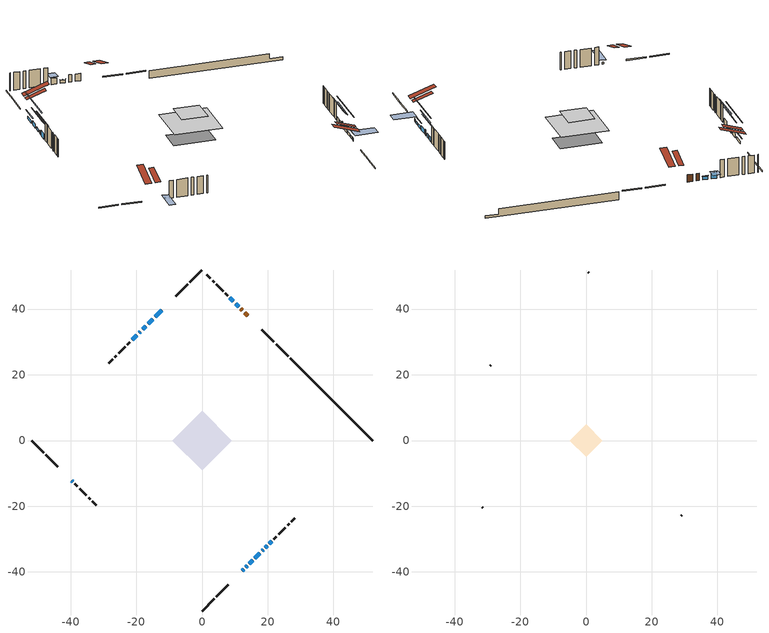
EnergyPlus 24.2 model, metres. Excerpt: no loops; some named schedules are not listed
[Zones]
conditioned space
 floor adiabatic (AdiabaticFloorConstruction): -8.99,0 0,8.99 8.99,0 0,-8.99 z3.02
 floor foundation (Slab1 construction): -6.25,1.62 -1.62,6.25 6.25,-1.62 1.62,-6.25 z-1.55
 wall outside (RimJoist1 construction): 0,-51.87 3.69,-48.19 / -51.87,0 -48.19,-3.69 / 0,51.87 -3.69,48.19 / 26.22,25.66 22.53,29.35 z0.58:0.88
 wall outside (RimJoist2 construction): 4.35,-47.53 8.03,-43.84 / -47.53,-4.35 -43.84,-8.03 / -4.35,47.53 -8.03,43.84 / 21.87,30 18.18,33.69 z0.58:0.88
 wall outside (AdiabaticWallConstruction 1): 13.98,37.9 12.97,38.91 / 12.31,39.56 11.8,40.07 z0.58:2.61
 wall outside (AdiabaticWallConstruction): 11.14,40.73 10.21,41.67 z0.58:1.47; -39.64,-12.24 -39.31,-12.57 z0.58:1.04; 12.24,-39.63 12.66,-39.22 / -18.74,33.13 -19.16,32.72 z0.58:1.5; 13.31,-38.56 13.78,-38.09 / 14.43,-37.44 15.44,-36.43 / -12.24,39.63 -14.25,37.62 / -17.08,34.8 -18.09,33.79 z0.58:1.34; 16.1,-35.78 17.61,-34.26 / -14.91,36.96 -16.42,35.45 / 19.26,-32.61 19.8,-32.07 / 20.46,-31.42 21.21,-30.66 z0.58:1.75; 18.26,-33.61 18.61,-33.27 z0.58:2.18; 9.55,42.32 8.51,43.37 z0.58:2.31; -19.81,32.06 -21.25,30.62 z0.58:2.1
 wall outside (Wall1 construction): 21.87,-30 22.63,-29.24 / -38.65,-13.22 -37.89,-13.99 / -21.91,29.97 -22.67,29.2 / 7.85,44.02 7.09,44.79 z0.58:5.46
 wall outside (Wall2 construction): 23.29,-28.58 25.36,-26.51 / -37.23,-14.64 -35.16,-16.71 / -23.33,28.55 -25.4,26.48 / 6.43,45.44 4.36,47.51 z0.58:5.46
 wall outside (Wall3 construction): 26.02,-25.86 26.48,-25.39 / -34.5,-17.37 -34.04,-17.84 / -26.06,25.82 -26.52,25.35 / 3.7,48.17 3.24,48.64 z0.58:5.46
 wall outside (Wall4 construction): 27.14,-24.73 28.28,-23.59 / -33.38,-18.49 -32.24,-19.63 / -27.18,24.7 -28.32,23.55 / 2.58,49.29 1.44,50.43 z0.58:5.46
 wall foundation (FoundationWall1 construction): 26.87,25,-1.55 26.87,25,0.58 49.37,2.5,0.58 49.37,2.5,-0.83 51.87,0,-0.83 51.87,0,-1.55
 window (WindowConstruction): 11.14,40.73 10.21,41.67 z0.58:1.47
 window (WindowConstruction 12): -39.63,-12.24 -39.31,-12.56 z0.58:1.04
 window (WindowConstruction 7): 12.24,-39.63 12.65,-39.22 z0.58:1.49
 window (WindowConstruction 8): 13.31,-38.56 13.78,-38.1 z0.58:1.34
 window (WindowConstruction 9): 14.44,-37.44 15.44,-36.43 z0.58:1.34
 window (WindowConstruction 10): -12.24,39.63 -14.25,37.62 z0.58:1.34
 window (WindowConstruction 13): 16.1,-35.77 17.61,-34.27 z0.58:1.75
 window (WindowConstruction 14): -14.91,36.96 -16.42,35.45 z0.58:1.75
 window (WindowConstruction 11): 18.27,-33.61 18.61,-33.27 z0.58:2.18
 window (WindowConstruction 1): 9.55,42.32 8.51,43.36 z0.58:2.31
 window (WindowConstruction 2): 19.26,-32.61 19.8,-32.07 z0.58:1.75
 window (WindowConstruction 3): 20.46,-31.42 21.21,-30.66 z0.58:1.75
 window (WindowConstruction 4): -17.08,34.8 -18.08,33.79 z0.58:1.34
 window (WindowConstruction 5): -18.74,33.13 -19.15,32.72 z0.58:1.49
 window (WindowConstruction 6): -19.81,32.06 -21.25,30.62 z0.58:2.1
 door (Door): 13.98,37.9 12.97,38.91 z0.58:2.61
 door (Door 1): 12.31,39.56 11.8,40.07 z0.58:2.61
 ceiling adiabatic (AdiabaticFloorConstruction): 0,-8.99 8.99,0 0,8.99 -8.99,0 z3.02
 roof outside (Roof2 construction): 11.58,-40.29,5.46 7.9,-36.61,7.19 6.93,-37.58,7.19 10.61,-41.26,5.46; -40.29,-11.58,5.46 -36.61,-7.9,7.19 -37.58,-6.93,7.19 -41.26,-10.61,5.46; -11.58,40.29,5.46 -7.9,36.61,7.19 -6.93,37.58,7.19 -10.61,41.26,5.46; 14.63,37.24,5.46 10.95,33.56,7.19 11.92,32.59,7.19 15.6,36.27,5.46
attic - vented
 floor to conditioned space (Floor1 construction Reversed): -4.93,0 0,4.93 4.93,0 0,-4.93 z5.46
 wall outside (Wall5 construction): 28.94,-22.93 29.06,-22.81 / -31.58,-20.29 -31.46,-20.42 / -28.98,22.9 -29.1,22.77 / 0.78,51.09 0.66,51.22 z0.58:5.46
 roof outside (Roof1 construction): 9.96,-41.92,5.46 5.15,-37.12,7.72 3.89,-38.38,7.72 8.69,-43.18,5.46; -41.92,-9.96,5.46 -37.12,-5.15,7.72 -38.38,-3.89,7.72 -43.18,-8.69,5.46; -9.96,41.92,5.46 -5.15,37.12,7.72 -3.89,38.38,7.72 -8.69,43.18,5.46; 16.26,35.61,5.46 11.46,30.81,7.72 12.72,29.55,7.72 17.53,34.35,5.46
shading: 10.1,41.77 11.25,40.63 11.35,40.73 10.21,41.88 z1.62; -38.88,-12.99 -40.06,-11.81 -44.38,-16.12 -43.19,-17.31 z1.65; 13.52,-38.36 11.38,-40.5 15.69,-44.81 17.83,-42.67 z2.71; 14.64,-37.23 12.45,-39.42 12.55,-39.53 14.75,-37.34 z2.56; 16.3,-35.57 13.57,-38.3 13.68,-38.41 16.41,-35.68 z2.56; -15.12,36.76 -11.38,40.5 -11.48,40.6 -15.22,36.86 z2.56; 21.49,-30.38 12.22,-39.66 12.32,-39.76 21.6,-30.49 z7.24; -20.3,31.57 -11.03,40.84 -11.14,40.95 -20.41,31.68 z7.24; 21.19,-30.68 15.68,-36.2 15.78,-36.3 21.3,-30.79 z5.84; 8.3,43.58 9.76,42.11 11.49,43.84 10.02,45.3 z2.61; 22.39,-29.48 16.67,-35.2 16.78,-35.31 22.5,-29.59 z5.41; 23.8,-28.07 17.87,-34 17.98,-34.11 23.91,-28.18 z5.41; -20.67,31.2 -14.49,37.39 -14.59,37.49 -20.78,31.31 z5; -21.74,30.13 -16.15,35.72 -16.26,35.83 -21.85,30.24 z5.16; -23.84,28.04 -17.22,34.65 -17.33,34.76 -23.94,28.14 z5.76
[Building]
Building 1: Terrain=Suburbs
[Site:Location]
Bathurst AP_NB: Latitude {deg}=47.63; Longitude {deg}=-65.74; Time Zone {hr}=-4; Elevation {m}=59; Keep Site Location Information=Yes
[Site:GroundTemperature:Shallow]
0.0375368, -2.14911, -2.32423, -1.28655, 2.87914, 7.02543, 10.62, 12.8971, 13.0906, 11.2385, 7.7356, 3.71651
[Site:WaterMainsTemperature]
Calculation Method=Schedule; Temperature Schedule=mains temperature schedule
[Material] Roughness=Rough; Thermal Absorptance=0.9
Name | Thickness {m} | Conductivity {W/m-K} | Density {kg/m3} | Specific Heat {J/kg-K} | Solar Absorptance | Visible Absorptance
asphalt or fiberglass shingles | 0.00635 | 0.162714 | 1121.4 | 1465.45 | 0.4 | 0.4
ceiling loosefill ins | 0.0846667 | 0.0480833 | 16.02 | 1046.75 | 0.7 | 0.7
ceiling stud and cavity | 0.1397 | 0.0932282 | 65.682 | 1177.47 | 0.7 | 0.7
concrete 4.0 in. | 0.1016 | 1.803125 | 2242.8 | 837.4 | 0.7 | 0.7
concrete 8.0 in. | 0.2032 | 1.803125 | 2242.8 | 837.4 | 0.7 | 0.7
door material | 0.04445 | 0.053851 | 512.64 | 1214.23 | 0.7 | 0.7
door material 1 | 0.04445 | 0.188738 | 512.64 | 1214.23 | 0.7 | 0.7
exterior vertical ins | 0.0022444 | 0.029427 | 32.04 | 1214.23 | 0.7 | 0.7
floor covering | 0.0127 | 0.0433444 | 54.468 | 1339.84 | 0.6 | 0.6
floor rigid ins; wall rigid ins 1 | 0.512978 | 0.029427 | 32.04 | 1214.23 | 0.7 | 0.7
floor stud and cavity | 0.1397 | 1.75129 | 37.0049 | 1207.88 | 0.7 | 0.7
furniture material conditioned space 1 | 0.1524 | 0.115458 | 640.8 | 1214.23 | 0.6 | 0.6
gypsum board | 0.0127 | 0.160291 | 801 | 837.4 | 0.6 | 0.6
osb sheathing 0.5 in. | 0.0127 | 0.115458 | 512.64 | 1214.23 | 0.7 | 0.7
osb sheathing 0.75 in. | 0.01905 | 0.115458 | 512.64 | 1214.23 | 0.7 | 0.7
osb sheathing 2.0 in. | 0.0508 | 0.115458 | 512.64 | 1214.23 | 0.7 | 0.7
rim joist rigid ins; roof rigid ins; wall rigid ins | 0.051816 | 0.029427 | 32.04 | 1214.23 | 0.7 | 0.7
rim joist stud and cavity | 0.0508 | 0.0472502 | 125.044 | 1163.47 | 0.6 | 0.6
rim joist stud and cavity 1 | 0.0508 | 0.0292424 | 125.044 | 1163.47 | 0.6 | 0.6
roof stud and cavity | 0.2032 | 0.178698 | 78.34581 | 1123.46 | 0.7 | 0.7
wall stud and cavity | 0.1397 | 0.157419 | 139.0536 | 1170.24 | 0.7 | 0.7
wall stud and cavity 1 | 0.1397 | 0.135854 | 139.0536 | 1170.24 | 0.7 | 0.7
wall stud and cavity 2 | 0.1397 | 0.139191 | 139.0536 | 1170.24 | 0.7 | 0.7
wall stud and cavity 3 | 0.1397 | 0.163924 | 139.0536 | 1170.24 | 0.7 | 0.7
wall stud and cavity 4 | 0.0889 | 6.1454 | 50.32683 | 1063.81 | 0.6 | 0.6
wall stud and cavity 5 | 0.0889 | 0.380278 | 52.3479 | 1209.89 | 0.7 | 0.7
wall stud and cavity 6 | 0.0889 | 0.391764 | 83.0341 | 1211.67 | 0.7 | 0.7
wood siding | 0.0254 | 0.102417 | 544.68 | 1172.36 | 0.4 | 0.4
wood siding 1 | 0.00254 | 0.102417 | 544.68 | 1172.36 | 0.4 | 0.4
wood siding 2; wood siding 3; wood siding 4 | 0.0254 | 0.102417 | 544.68 | 1172.36 | 0.7 | 0.7
[WindowMaterial:SimpleGlazingSystem]
Name | U-Factor {W/m2-K} | Solar Heat Gain Coefficient
WindowMaterial | 2.50513 | 0.44
WindowMaterial 1 | 2.89748 | 0.69
WindowMaterial 2 | 2.39157 | 0.49
WindowMaterial 3 | 2.32741 | 0.51
WindowMaterial 4 | 2.99401 | 0.54
WindowMaterial 5 | 4.64631 | 0.52
WindowMaterial 6 | 2.248488 | 0.54
WindowMaterial 7 | 3.05363 | 0.45
WindowMaterial 8 | 2.986628 | 0.61
WindowMaterial 9 | 4.88251 | 0.59
[Construction]
AdiabaticFloorConstruction: floor stud and cavity, floor rigid ins, osb sheathing 0.75 in., floor covering
AdiabaticWallConstruction: wood siding 3, wall rigid ins 1, wall stud and cavity 5, gypsum board
AdiabaticWallConstruction 1: wood siding 4, wall rigid ins 1, wall stud and cavity 5, gypsum board
Door: door material
Door 1: door material 1
Floor1 construction Reversed: gypsum board, ceiling stud and cavity, ceiling loosefill ins
FoundationWall1 construction: concrete 8.0 in.
furniture construction conditioned space 1: furniture material conditioned space 1
PartitionWallConstruction: gypsum board, wall stud and cavity 6, gypsum board
RimJoist1 construction: wood siding 2, rim joist rigid ins, osb sheathing 2.0 in., rim joist stud and cavity
RimJoist2 construction: wood siding 2, osb sheathing 2.0 in., rim joist stud and cavity 1
Roof1 construction: asphalt or fiberglass shingles
Roof2 construction: asphalt or fiberglass shingles, roof rigid ins, osb sheathing 0.75 in., roof stud and cavity, gypsum board
Slab1 construction: concrete 4.0 in.
Wall1 construction: wood siding, wall rigid ins, osb sheathing 0.5 in., wall stud and cavity, gypsum board
Wall2 construction: wood siding, wall rigid ins, osb sheathing 0.5 in., wall stud and cavity 1, gypsum board
Wall3 construction: wood siding, wall rigid ins, osb sheathing 0.5 in., wall stud and cavity 2, gypsum board
Wall4 construction: wood siding, wall rigid ins, osb sheathing 0.5 in., wall stud and cavity 3, gypsum board
Wall5 construction: wood siding 1, wall stud and cavity 4
WindowConstruction: WindowMaterial
WindowConstruction 1: WindowMaterial 1
WindowConstruction 10; WindowConstruction 4; WindowConstruction 9: WindowMaterial 4
WindowConstruction 11: WindowMaterial 8
WindowConstruction 12: WindowMaterial 9
WindowConstruction 13; WindowConstruction 14; WindowConstruction 3: WindowMaterial 3
WindowConstruction 2: WindowMaterial 2
WindowConstruction 5; WindowConstruction 7: WindowMaterial 5
WindowConstruction 6: WindowMaterial 6
WindowConstruction 8: WindowMaterial 7
[Zone] Multiplier=1; Part of Total Floor Area=Yes
Name | Volume {m3}
attic - vented | 17.8568
conditioned space | 500
[Space]
Name | Zone | Volume {m3}
attic - vented 1 | attic - vented | 17.8568
conditioned space 1 | conditioned space | 500
[ZoneInfiltration:EffectiveLeakageArea]
infil attic - vented 1: Zone or Space=attic - vented 1; Schedule=Always On Discrete; Effective Air Leakage Area {cm2}=1944; Stack Coefficient=0.000496515; Wind Coefficient=1.50552e-05
[ZoneMixing]
whole house fan mix: Zone or Space=attic - vented; Schedule=Always On Continuous; Design Flow Rate Calculation Method=Flow/Zone; Design Flow Rate {m3/s}=0; Source Zone or Space=conditioned space
[SurfaceProperty:ExposedFoundationPerimeter]
Slab1: Exposed Perimeter Calculation Method=TotalExposedPerimeter; Total Exposed Perimeter {m}=35.357
[InternalMass] Zone or ZoneList=conditioned space; Space or SpaceList=conditioned space 1
Name | Construction | Surface Area {m2}
furniture mass conditioned space 1 | furniture construction conditioned space 1 | 93.88
partition wall mass | PartitionWallConstruction | 234.7
[Lights]
interior lighting: Zone or ZoneList or Space or SpaceList=conditioned space 1; Schedule=interior lighting schedule; Design Level Calculation Method=LightingLevel; Lighting Level {W}=343.2; Return Air Fraction=0; Fraction Radiant=0.6; Fraction Visible=0.2; Fraction Replaceable=1
[People]
occupants: Zone or ZoneList or Space or SpaceList=conditioned space 1; Number of People Schedule=occupants schedule; Number of People Calculation Method=People; Number of People=3; Fraction Radiant=0.314171; Sensible Heat Fraction=0.56303; Activity Level Schedule=occupants activity schedule; Carbon Dioxide Generation Rate {m3/s-W}=0; Enable ASHRAE 55 Comfort Warnings=No; Mean Radiant Temperature Calculation Type=EnclosureAveraged
[ElectricEquipment] Zone or ZoneList or Space or SpaceList=conditioned space 1; Design Level Calculation Method=EquipmentLevel
Name | Schedule | Design Level {W} | Fraction Latent | Fraction Radiant | Fraction Lost
clothes dryer | clothes dryer schedule | 140.772 | 0.015 | 0.081 | 0.85
clothes washer | clothes washer schedule | 32.1985 | 0.03 | 0.162 | 0.7
cooking range | cooking range schedule | 215.147 | 0.08 | 0.432 | 0.2
dishwasher | dishwasher schedule | 66.8632 | 0.3 | 0.18 | 0.4
fridge | fridge schedule | 72.9452 | 0 | 0.6 | 0
mech vent bath fan 0 | mech vent bath fan 0 schedule | 50.2 | 0 | 0 | 1
mech vent bath fan 1 | mech vent bath fan 1 schedule | 50.2 | 0 | 0 | 1
mech vent bath fan 2 | mech vent bath fan 2 schedule | 50.2 | 0 | 0 | 1
mech vent house fan | mech vent house fan schedule | 0 | 0 | 0 | 1
mech vent house fan cfis | mech vent house fan cfis schedule | 0 | 0 | 0 | 0
mech vent range fan 0 | mech vent range fan 0 schedule | 57 | 0 | 0 | 1
misc plug loads | misc plug loads schedule | 494.7 | 0.045 | 0.513 | 0.1
whole house fan | Always On Discrete | 0 | 0 | 0 | 1
[OtherEquipment] Zone or ZoneList or Space or SpaceList=conditioned space 1; Design Level Calculation Method=EquipmentLevel
Name | Fuel Type | Schedule | Design Level {W} | Fraction Latent | Fraction Radiant | Fraction Lost
clothes dryer 1 | Electricity | clothes dryer schedule | 0 | 0.015 | 0.081 | 0.85
cooking range 1 | Electricity | cooking range schedule | 0 | 0.08 | 0.432 | 0.2
general water use latent | None | general water use schedule | 62.594 | 1 | 0 | 0
general water use sensible | None | general water use schedule | -61.6891 | 0 | 0.6 | 0
mech vent house fan latent load | None | Always On Discrete | 0 | 1 | 0 | 0
mech vent house fan sensible load | None | Always On Discrete | 0 | 0 | 0 | 0
water heater energy adjustment1 | Electricity | Always On Discrete | 0.01 | 0 | 0 | 1
[ZoneInfiltration:DesignFlowRate] Zone or ZoneList or Space or SpaceList=conditioned space 1; Schedule=Always On Discrete; Design Flow Rate Calculation Method=Flow/Zone; Design Flow Rate {m3/s}=0
infil flow; natural vent flow; whole house fan flow
[Foundation:Kiva]
Foundation Kiva 1: Initial Indoor Air Temperature {C}=18; Wall Height Above Grade {m}=0.580004; Wall Depth Below Slab {m}=0.2032; Custom Block Material Name 1=exterior vertical ins; Custom Block Depth 1 {m}=2.13; Custom Block X Position 1 {m}=0.2032; Custom Block Z Position 1 {m}=0
[Foundation:Kiva:Settings]
Soil Conductivity {W/m-K}=0.849921; Soil Density {kg/m3}=1842.3; Soil Specific Heat {J/kg-K}=418.7; Ground Solar Absorptivity=0.9; Ground Thermal Absorptivity=0.9; Ground Surface Roughness {m}=0.03; Far-Field Width {m}=40; Deep-Ground Boundary Condition=ZeroFlux; Deep-Ground Depth {m}=40; Minimum Cell Dimension {m}=0.2; Maximum Cell Growth Coefficient=3; Simulation Timestep=Timestep
[Exterior:Lights]
exterior lighting: Schedule=exterior lighting schedule; Design Level {W}=75.6
[Schedule:Constant]
Name | Hourly Value
Always On Continuous; mech vent house fan schedule; mech vent house fan cfis schedule; Always On Discrete | 1
occupants activity schedule | 117.228
fridge schedule | 0
[Schedule:Week:Daily]
interior lighting schedule Week Rule - Jan1-Jan27: interior lighting schedule day, interior lighting schedule day, interior lighting schedule day, interior lighting schedule day, interior lighting schedule day, interior lighting schedule day, interior lighting schedule day, interior lighting schedule default day, interior lighting schedule default day, interior lighting schedule default day, interior lighting schedule default day, interior lighting schedule default day
interior lighting schedule Week Rule - Jan28-Feb3: interior lighting schedule day, interior lighting schedule day, interior lighting schedule day, interior lighting schedule day, interior lighting schedule day 1, interior lighting schedule day 1, interior lighting schedule day 1, interior lighting schedule default day, interior lighting schedule default day, interior lighting schedule default day, interior lighting schedule default day, interior lighting schedule default day
interior lighting schedule Week Rule - Feb4-Feb24: interior lighting schedule day 1, interior lighting schedule day 1, interior lighting schedule day 1, interior lighting schedule day 1, interior lighting schedule day 1, interior lighting schedule day 1, interior lighting schedule day 1, interior lighting schedule default day, interior lighting schedule default day, interior lighting schedule default day, interior lighting schedule default day, interior lighting schedule default day
interior lighting schedule Week Rule - Feb25-Mar3: interior lighting schedule day 1, interior lighting schedule day 1, interior lighting schedule day 1, interior lighting schedule day 1, interior lighting schedule day 2, interior lighting schedule day 2, interior lighting schedule day 2, interior lighting schedule default day, interior lighting schedule default day, interior lighting schedule default day, interior lighting schedule default day, interior lighting schedule default day
interior lighting schedule Week Rule - Mar4-Mar31: interior lighting schedule day 2, interior lighting schedule day 2, interior lighting schedule day 2, interior lighting schedule day 2, interior lighting schedule day 2, interior lighting schedule day 2, interior lighting schedule day 2, interior lighting schedule default day, interior lighting schedule default day, interior lighting schedule default day, interior lighting schedule default day, interior lighting schedule default day
interior lighting schedule Week Rule - Apr1-Apr28: interior lighting schedule day 3, interior lighting schedule day 3, interior lighting schedule day 3, interior lighting schedule day 3, interior lighting schedule day 3, interior lighting schedule day 3, interior lighting schedule day 3, interior lighting schedule default day, interior lighting schedule default day, interior lighting schedule default day, interior lighting schedule default day, interior lighting schedule default day
interior lighting schedule Week Rule - Apr29-May5: interior lighting schedule day 3, interior lighting schedule day 3, interior lighting schedule day 4, interior lighting schedule day 4, interior lighting schedule day 4, interior lighting schedule day 4, interior lighting schedule day 4, interior lighting schedule default day, interior lighting schedule default day, interior lighting schedule default day, interior lighting schedule default day, interior lighting schedule default day
interior lighting schedule Week Rule - May6-May26: interior lighting schedule day 4, interior lighting schedule day 4, interior lighting schedule day 4, interior lighting schedule day 4, interior lighting schedule day 4, interior lighting schedule day 4, interior lighting schedule day 4, interior lighting schedule default day, interior lighting schedule default day, interior lighting schedule default day, interior lighting schedule default day, interior lighting schedule default day
interior lighting schedule Week Rule - May27-Jun2: interior lighting schedule day 4, interior lighting schedule day 4, interior lighting schedule day 4, interior lighting schedule day 4, interior lighting schedule day 4, interior lighting schedule day 5, interior lighting schedule day 5, interior lighting schedule default day, interior lighting schedule default day, interior lighting schedule default day, interior lighting schedule default day, interior lighting schedule default day
interior lighting schedule Week Rule - Jun3-Jun30: interior lighting schedule day 5, interior lighting schedule day 5, interior lighting schedule day 5, interior lighting schedule day 5, interior lighting schedule day 5, interior lighting schedule day 5, interior lighting schedule day 5, interior lighting schedule default day, interior lighting schedule default day, interior lighting schedule default day, interior lighting schedule default day, interior lighting schedule default day
interior lighting schedule Week Rule - Jul1-Jul28: interior lighting schedule day 6, interior lighting schedule day 6, interior lighting schedule day 6, interior lighting schedule day 6, interior lighting schedule day 6, interior lighting schedule day 6, interior lighting schedule day 6, interior lighting schedule default day, interior lighting schedule default day, interior lighting schedule default day, interior lighting schedule default day, interior lighting schedule default day
interior lighting schedule Week Rule - Jul29-Aug4: interior lighting schedule day 6, interior lighting schedule day 6, interior lighting schedule day 6, interior lighting schedule day 7, interior lighting schedule day 7, interior lighting schedule day 7, interior lighting schedule day 7, interior lighting schedule default day, interior lighting schedule default day, interior lighting schedule default day, interior lighting schedule default day, interior lighting schedule default day
interior lighting schedule Week Rule - Aug5-Aug25: interior lighting schedule day 7, interior lighting schedule day 7, interior lighting schedule day 7, interior lighting schedule day 7, interior lighting schedule day 7, interior lighting schedule day 7, interior lighting schedule day 7, interior lighting schedule default day, interior lighting schedule default day, interior lighting schedule default day, interior lighting schedule default day, interior lighting schedule default day
interior lighting schedule Week Rule - Aug26-Sep1: interior lighting schedule day 7, interior lighting schedule day 7, interior lighting schedule day 7, interior lighting schedule day 7, interior lighting schedule day 7, interior lighting schedule day 7, interior lighting schedule day 8, interior lighting schedule default day, interior lighting schedule default day, interior lighting schedule default day, interior lighting schedule default day, interior lighting schedule default day
interior lighting schedule Week Rule - Sep2-Sep29: interior lighting schedule day 8, interior lighting schedule day 8, interior lighting schedule day 8, interior lighting schedule day 8, interior lighting schedule day 8, interior lighting schedule day 8, interior lighting schedule day 8, interior lighting schedule default day, interior lighting schedule default day, interior lighting schedule default day, interior lighting schedule default day, interior lighting schedule default day
interior lighting schedule Week Rule - Sep30-Oct6: interior lighting schedule day 8, interior lighting schedule day 9, interior lighting schedule day 9, interior lighting schedule day 9, interior lighting schedule day 9, interior lighting schedule day 9, interior lighting schedule day 9, interior lighting schedule default day, interior lighting schedule default day, interior lighting schedule default day, interior lighting schedule default day, interior lighting schedule default day
interior lighting schedule Week Rule - Oct7-Oct27: interior lighting schedule day 9, interior lighting schedule day 9, interior lighting schedule day 9, interior lighting schedule day 9, interior lighting schedule day 9, interior lighting schedule day 9, interior lighting schedule day 9, interior lighting schedule default day, interior lighting schedule default day, interior lighting schedule default day, interior lighting schedule default day, interior lighting schedule default day
interior lighting schedule Week Rule - Oct28-Nov3: interior lighting schedule day 9, interior lighting schedule day 9, interior lighting schedule day 9, interior lighting schedule day 9, interior lighting schedule day 10, interior lighting schedule day 10, interior lighting schedule day 10, interior lighting schedule default day, interior lighting schedule default day, interior lighting schedule default day, interior lighting schedule default day, interior lighting schedule default day
interior lighting schedule Week Rule - Nov4-Nov24: interior lighting schedule day 10, interior lighting schedule day 10, interior lighting schedule day 10, interior lighting schedule day 10, interior lighting schedule day 10, interior lighting schedule day 10, interior lighting schedule day 10, interior lighting schedule default day, interior lighting schedule default day, interior lighting schedule default day, interior lighting schedule default day, interior lighting schedule default day
interior lighting schedule Week Rule - Nov25-Dec1: interior lighting schedule day 10, interior lighting schedule day 10, interior lighting schedule day 10, interior lighting schedule day 10, interior lighting schedule day 10, interior lighting schedule day 10, interior lighting schedule day 11, interior lighting schedule default day, interior lighting schedule default day, interior lighting schedule default day, interior lighting schedule default day, interior lighting schedule default day
interior lighting schedule Week Rule - Dec2-Dec31: interior lighting schedule day 11, interior lighting schedule day 11, interior lighting schedule day 11, interior lighting schedule day 11, interior lighting schedule day 11, interior lighting schedule day 11, interior lighting schedule day 11, interior lighting schedule default day, interior lighting schedule default day, interior lighting schedule default day, interior lighting schedule default day, interior lighting schedule default day
occupants schedule Week Rule - Jan1-Dec31: occupants schedule day, occupants schedule day, occupants schedule day, occupants schedule day, occupants schedule day, occupants schedule day, occupants schedule day, occupants schedule default day, occupants schedule default day, occupants schedule default day, occupants schedule default day, occupants schedule default day
clothes dryer schedule Week Rule - Jan1-Dec31: clothes dryer schedule day, clothes dryer schedule day, clothes dryer schedule day, clothes dryer schedule day, clothes dryer schedule day, clothes dryer schedule day, clothes dryer schedule day, clothes dryer schedule default day, clothes dryer schedule default day, clothes dryer schedule default day, clothes dryer schedule default day, clothes dryer schedule default day
clothes washer schedule Week Rule - Jan1-Dec31: clothes washer schedule day, clothes washer schedule day, clothes washer schedule day, clothes washer schedule day, clothes washer schedule day, clothes washer schedule day, clothes washer schedule day, clothes washer schedule default day, clothes washer schedule default day, clothes washer schedule default day, clothes washer schedule default day, clothes washer schedule default day
cooking range schedule Week Rule - Jan1-Dec31: cooking range schedule day, cooking range schedule day, cooking range schedule day, cooking range schedule day, cooking range schedule day, cooking range schedule day, cooking range schedule day, cooking range schedule default day, cooking range schedule default day, cooking range schedule default day, cooking range schedule default day, cooking range schedule default day
dishwasher schedule Week Rule - Jan1-Dec31: dishwasher schedule day, dishwasher schedule day, dishwasher schedule day, dishwasher schedule day, dishwasher schedule day, dishwasher schedule day, dishwasher schedule day, dishwasher schedule default day, dishwasher schedule default day, dishwasher schedule default day, dishwasher schedule default day, dishwasher schedule default day
mech vent bath fan 0 schedule Week Rule - Jan1-Dec31: mech vent bath fan 0 schedule day, mech vent bath fan 0 schedule day, mech vent bath fan 0 schedule day, mech vent bath fan 0 schedule day, mech vent bath fan 0 schedule day, mech vent bath fan 0 schedule day, mech vent bath fan 0 schedule day, mech vent bath fan 0 schedule default day, mech vent bath fan 0 schedule default day, mech vent bath fan 0 schedule default day, mech vent bath fan 0 schedule default day, mech vent bath fan 0 schedule default day
mech vent bath fan 1 schedule Week Rule - Jan1-Dec31: mech vent bath fan 1 schedule day, mech vent bath fan 1 schedule day, mech vent bath fan 1 schedule day, mech vent bath fan 1 schedule day, mech vent bath fan 1 schedule day, mech vent bath fan 1 schedule day, mech vent bath fan 1 schedule day, mech vent bath fan 1 schedule default day, mech vent bath fan 1 schedule default day, mech vent bath fan 1 schedule default day, mech vent bath fan 1 schedule default day, mech vent bath fan 1 schedule default day
mech vent bath fan 2 schedule Week Rule - Jan1-Dec31: mech vent bath fan 2 schedule day, mech vent bath fan 2 schedule day, mech vent bath fan 2 schedule day, mech vent bath fan 2 schedule day, mech vent bath fan 2 schedule day, mech vent bath fan 2 schedule day, mech vent bath fan 2 schedule day, mech vent bath fan 2 schedule default day, mech vent bath fan 2 schedule default day, mech vent bath fan 2 schedule default day, mech vent bath fan 2 schedule default day, mech vent bath fan 2 schedule default day
mech vent range fan 0 schedule Week Rule - Jan1-Dec31: mech vent range fan 0 schedule day, mech vent range fan 0 schedule day, mech vent range fan 0 schedule day, mech vent range fan 0 schedule day, mech vent range fan 0 schedule day, mech vent range fan 0 schedule day, mech vent range fan 0 schedule day, mech vent range fan 0 schedule default day, mech vent range fan 0 schedule default day, mech vent range fan 0 schedule default day, mech vent range fan 0 schedule default day, mech vent range fan 0 schedule default day
misc plug loads schedule Week Rule - Jan1-Dec31: misc plug loads schedule day, misc plug loads schedule day, misc plug loads schedule day, misc plug loads schedule day, misc plug loads schedule day, misc plug loads schedule day, misc plug loads schedule day, misc plug loads schedule default day, misc plug loads schedule default day, misc plug loads schedule default day, misc plug loads schedule default day, misc plug loads schedule default day
general water use schedule Week Rule - Jan1-Dec31: general water use schedule day, general water use schedule day, general water use schedule day, general water use schedule day, general water use schedule day, general water use schedule day, general water use schedule day, general water use schedule default day, general water use schedule default day, general water use schedule default day, general water use schedule default day, general water use schedule default day
exterior lighting schedule Week Rule - Jan1-Jan27: exterior lighting schedule day, exterior lighting schedule day, exterior lighting schedule day, exterior lighting schedule day, exterior lighting schedule day, exterior lighting schedule day, exterior lighting schedule day, exterior lighting schedule default day, exterior lighting schedule default day, exterior lighting schedule default day, exterior lighting schedule default day, exterior lighting schedule default day
exterior lighting schedule Week Rule - Jan28-Feb3: exterior lighting schedule day, exterior lighting schedule day, exterior lighting schedule day, exterior lighting schedule day, exterior lighting schedule day 1, exterior lighting schedule day 1, exterior lighting schedule day 1, exterior lighting schedule default day, exterior lighting schedule default day, exterior lighting schedule default day, exterior lighting schedule default day, exterior lighting schedule default day
exterior lighting schedule Week Rule - Feb4-Feb24: exterior lighting schedule day 1, exterior lighting schedule day 1, exterior lighting schedule day 1, exterior lighting schedule day 1, exterior lighting schedule day 1, exterior lighting schedule day 1, exterior lighting schedule day 1, exterior lighting schedule default day, exterior lighting schedule default day, exterior lighting schedule default day, exterior lighting schedule default day, exterior lighting schedule default day
exterior lighting schedule Week Rule - Feb25-Mar3: exterior lighting schedule day 1, exterior lighting schedule day 1, exterior lighting schedule day 1, exterior lighting schedule day 1, exterior lighting schedule day 2, exterior lighting schedule day 2, exterior lighting schedule day 2, exterior lighting schedule default day, exterior lighting schedule default day, exterior lighting schedule default day, exterior lighting schedule default day, exterior lighting schedule default day
exterior lighting schedule Week Rule - Mar4-Mar31: exterior lighting schedule day 2, exterior lighting schedule day 2, exterior lighting schedule day 2, exterior lighting schedule day 2, exterior lighting schedule day 2, exterior lighting schedule day 2, exterior lighting schedule day 2, exterior lighting schedule default day, exterior lighting schedule default day, exterior lighting schedule default day, exterior lighting schedule default day, exterior lighting schedule default day
exterior lighting schedule Week Rule - Apr1-Apr28: exterior lighting schedule day 3, exterior lighting schedule day 3, exterior lighting schedule day 3, exterior lighting schedule day 3, exterior lighting schedule day 3, exterior lighting schedule day 3, exterior lighting schedule day 3, exterior lighting schedule default day, exterior lighting schedule default day, exterior lighting schedule default day, exterior lighting schedule default day, exterior lighting schedule default day
exterior lighting schedule Week Rule - Apr29-May5: exterior lighting schedule day 3, exterior lighting schedule day 3, exterior lighting schedule day 4, exterior lighting schedule day 4, exterior lighting schedule day 4, exterior lighting schedule day 4, exterior lighting schedule day 4, exterior lighting schedule default day, exterior lighting schedule default day, exterior lighting schedule default day, exterior lighting schedule default day, exterior lighting schedule default day
[Schedule:Year]
interior lighting schedule: interior lighting schedule Week Rule - Jan1-Jan27, 1, 1, 1, 27, interior lighting schedule Week Rule - Jan28-Feb3, 1, 28, 2, 3, interior lighting schedule Week Rule - Feb4-Feb24, 2, 4, 2, 24, interior lighting schedule Week Rule - Feb25-Mar3, 2, 25, 3, 3, interior lighting schedule Week Rule - Mar4-Mar31, 3, 4, 3, 31, interior lighting schedule Week Rule - Apr1-Apr28, 4, 1, 4, 28, interior lighting schedule Week Rule - Apr29-May5, 4, 29, 5, 5, interior lighting schedule Week Rule - May6-May26, 5, 6, 5, 26, interior lighting schedule Week Rule - May27-Jun2, 5, 27, 6, 2, interior lighting schedule Week Rule - Jun3-Jun30, 6, 3, 6, 30, interior lighting schedule Week Rule - Jul1-Jul28, 7, 1, 7, 28, interior lighting schedule Week Rule - Jul29-Aug4, 7, 29, 8, 4, interior lighting schedule Week Rule - Aug5-Aug25, 8, 5, 8, 25, interior lighting schedule Week Rule - Aug26-Sep1, 8, 26, 9, 1, interior lighting schedule Week Rule - Sep2-Sep29, 9, 2, 9, 29, interior lighting schedule Week Rule - Sep30-Oct6, 9, 30, 10, 6, interior lighting schedule Week Rule - Oct7-Oct27, 10, 7, 10, 27, interior lighting schedule Week Rule - Oct28-Nov3, 10, 28, 11, 3, interior lighting schedule Week Rule - Nov4-Nov24, 11, 4, 11, 24, interior lighting schedule Week Rule - Nov25-Dec1, 11, 25, 12, 1, interior lighting schedule Week Rule - Dec2-Dec31, 12, 2, 12, 31
occupants schedule: occupants schedule Week Rule - Jan1-Dec31, 1, 1, 12, 31
clothes dryer schedule: clothes dryer schedule Week Rule - Jan1-Dec31, 1, 1, 12, 31
clothes washer schedule: clothes washer schedule Week Rule - Jan1-Dec31, 1, 1, 12, 31
cooking range schedule: cooking range schedule Week Rule - Jan1-Dec31, 1, 1, 12, 31
dishwasher schedule: dishwasher schedule Week Rule - Jan1-Dec31, 1, 1, 12, 31
mech vent bath fan 0 schedule: mech vent bath fan 0 schedule Week Rule - Jan1-Dec31, 1, 1, 12, 31
mech vent bath fan 1 schedule: mech vent bath fan 1 schedule Week Rule - Jan1-Dec31, 1, 1, 12, 31
mech vent bath fan 2 schedule: mech vent bath fan 2 schedule Week Rule - Jan1-Dec31, 1, 1, 12, 31
mech vent range fan 0 schedule: mech vent range fan 0 schedule Week Rule - Jan1-Dec31, 1, 1, 12, 31
misc plug loads schedule: misc plug loads schedule Week Rule - Jan1-Dec31, 1, 1, 12, 31
general water use schedule: general water use schedule Week Rule - Jan1-Dec31, 1, 1, 12, 31
exterior lighting schedule: exterior lighting schedule Week Rule - Jan1-Jan27, 1, 1, 1, 27, exterior lighting schedule Week Rule - Jan28-Feb3, 1, 28, 2, 3, exterior lighting schedule Week Rule - Feb4-Feb24, 2, 4, 2, 24, exterior lighting schedule Week Rule - Feb25-Mar3, 2, 25, 3, 3, exterior lighting schedule Week Rule - Mar4-Mar31, 3, 4, 3, 31, exterior lighting schedule Week Rule - Apr1-Apr28, 4, 1, 4, 28, exterior lighting schedule Week Rule - Apr29-May5, 4, 29, 5, 5, exterior lighting schedule Week Rule - May6-May26, 5, 6, 5, 26, exterior lighting schedule Week Rule - May27-Jun2, 5, 27, 6, 2, exterior lighting schedule Week Rule - Jun3-Jun30, 6, 3, 6, 30, exterior lighting schedule Week Rule - Jul1-Jul28, 7, 1, 7, 28, exterior lighting schedule Week Rule - Jul29-Aug4, 7, 29, 8, 4, exterior lighting schedule Week Rule - Aug5-Aug25, 8, 5, 8, 25, exterior lighting schedule Week Rule - Aug26-Sep1, 8, 26, 9, 1, exterior lighting schedule Week Rule - Sep2-Sep29, 9, 2, 9, 29, exterior lighting schedule Week Rule - Sep30-Oct6, 9, 30, 10, 6, exterior lighting schedule Week Rule - Oct7-Oct27, 10, 7, 10, 27, exterior lighting schedule Week Rule - Oct28-Nov3, 10, 28, 11, 3, exterior lighting schedule Week Rule - Nov4-Nov24, 11, 4, 11, 24, exterior lighting schedule Week Rule - Nov25-Dec1, 11, 25, 12, 1, exterior lighting schedule Week Rule - Dec2-Dec31, 12, 2, 12, 31
[Schedule:Compact]
mains temperature schedule: Through: 01/01, For: AllDays, Until: 24:00, 5.18111, Through: 01/02, For: AllDays, Until: 24:00, 5.11, Through: 01/03, For: AllDays, Until: 24:00, 5.04056, Through: 01/04, For: AllDays, Until: 24:00, 4.97167, Through: 01/05, For: AllDays, Until: 24:00, 4.90389, Through: 01/06, For: AllDays, Until: 24:00, 4.83722, Through: 01/07, For: AllDays, Until: 24:00, 4.77167, Through: 01/08, For: AllDays, Until: 24:00, 4.70722, Through: 01/09, For: AllDays, Until: 24:00, 4.64389, Through: 01/10, For: AllDays, Until: 24:00, 4.58167, Through: 01/11, For: AllDays, Until: 24:00, 4.52056, Through: 01/12, For: AllDays, Until: 24:00, 4.46111, Through: 01/13, For: AllDays, Until: 24:00, 4.40222, Through: 01/14, For: AllDays, Until: 24:00, 4.345, Through: 01/15, For: AllDays, Until: 24:00, 4.28889, Through: 01/16, For: AllDays, Until: 24:00, 4.23389, Through: 01/17, For: AllDays, Until: 24:00, 4.18056, Through: 01/18, For: AllDays, Until: 24:00, 4.12833, Through: 01/19, For: AllDays, Until: 24:00, 4.07722, Through: 01/20, For: AllDays, Until: 24:00, 4.02778, Through: 01/21, For: AllDays, Until: 24:00, 3.97944, Through: 01/22, For: AllDays, Until: 24:00, 3.93222, Through: 01/23, For: AllDays, Until: 24:00, 3.88667, Through: 01/24, For: AllDays, Until: 24:00, 3.84278, Through: 01/25, For: AllDays, Until: 24:00, 3.8, Through: 01/26, For: AllDays, Until: 24:00, 3.75889, Through: 01/27, For: AllDays, Until: 24:00, 3.71889, Through: 01/28, For: AllDays, Until: 24:00, 3.68, Through: 01/29, For: AllDays, Until: 24:00, 3.64333, Through: 01/30, For: AllDays, Until: 24:00, 3.60722, Through: 01/31, For: AllDays, Until: 24:00, 3.57333, Through: 02/01, For: AllDays, Until: 24:00, 3.54056, Through: 02/02, For: AllDays, Until: 24:00, 3.50944, Through: 02/03, For: AllDays, Until: 24:00, 3.48, Through: 02/04, For: AllDays, Until: 24:00, 3.45167, Through: 02/05, For: AllDays, Until: 24:00, 3.425, Through: 02/06, For: AllDays, Until: 24:00, 3.39944, Through: 02/07, For: AllDays, Until: 24:00, 3.37611, Through: 02/08, For: AllDays, Until: 24:00, 3.35389, Through: 02/09, For: AllDays, Until: 24:00, 3.33333, Through: 02/10, For: AllDays, Until: 24:00, 3.31444, Through: 02/11, For: AllDays, Until: 24:00, 3.29667, Through: 02/12, For: AllDays, Until: 24:00, 3.28111, Through: 02/13, For: AllDays, Until: 24:00, 3.26667, Through: 02/14, For: AllDays, Until: 24:00, 3.25389, Through: 02/15, For: AllDays, Until: 24:00, 3.24278, Through: 02/16, For: AllDays, Until: 24:00, 3.23278, Through: 02/17, For: AllDays, Until: 24:00, 3.225, Through: 02/18, For: AllDays, Until: 24:00, 3.21833, Through: 02/19, For: AllDays, Until: 24:00, 3.21333, Through: 02/20, For: AllDays, Until: 24:00, 3.21, Through: 02/21, For: AllDays, Until: 24:00, 3.20833, Through: 02/22, For: AllDays, Until: 24:00, 3.20833, Through: 02/23, For: AllDays, Until: 24:00, 3.20944, Through: 02/24, For: AllDays, Until: 24:00, 3.21278, Through: 02/25, For: AllDays, Until: 24:00, 3.21722, Through: 02/26, For: AllDays, Until: 24:00, 3.22333, Through: 02/27, For: AllDays, Until: 24:00, 3.23111, Through: 02/28, For: AllDays, Until: 24:00, 3.24056, Through: 03/01, For: AllDays, Until: 24:00, 3.25111, Through: 03/02, For: AllDays, Until: 24:00, 3.26389, Through: 03/03, For: AllDays, Until: 24:00, 3.27778, Through: 03/04, For: AllDays, Until: 24:00, 3.29333, Through: 03/05, For: AllDays, Until: 24:00, 3.31056, Through: 03/06, For: AllDays, Until: 24:00, 3.32944, Through: 03/07, For: AllDays, Until: 24:00, 3.34944, Through: 03/08, For: AllDays, Until: 24:00, 3.37111, Through: 03/09, For: AllDays, Until: 24:00, 3.39444, Through: 03/10, For: AllDays, Until: 24:00, 3.41944, Through: 03/11, For: AllDays, Until: 24:00, 3.44611, Through: 03/12, For: AllDays, Until: 24:00, 3.47389, Through: 03/13, For: AllDays, Until: 24:00, 3.50333, Through: 03/14, For: AllDays, Until: 24:00, 3.53389, Through: 03/15, For: AllDays, Until: 24:00, 3.56667, Through: 03/16, For: AllDays, Until: 24:00, 3.60056, Through: 03/17, For: AllDays, Until: 24:00, 3.63556, Through: 03/18, For: AllDays, Until: 24:00, 3.67222, Through: 03/19, For: AllDays, Until: 24:00, 3.71056, Through: 03/20, For: AllDays, Until: 24:00, 3.75056, Through: 03/21, For: AllDays, Until: 24:00, 3.79111, Through: 03/22, For: AllDays, Until: 24:00, 3.83389, Through: 03/23, For: AllDays, Until: 24:00, 3.87778, Through: 03/24, For: AllDays, Until: 24:00, 3.92278, Through: 03/25, For: AllDays, Until: 24:00, 3.96944, Through: 03/26, For: AllDays, Until: 24:00, 4.01778, Through: 03/27, For: AllDays, Until: 24:00, 4.06722, Through: 03/28, For: AllDays, Until: 24:00, 4.11778, Through: 03/29, For: AllDays, Until: 24:00, 4.16944, Through: 03/30, For: AllDays, Until: 24:00, 4.22278, Through: 03/31, For: AllDays, Until: 24:00, 4.27778, Through: 04/01, For: AllDays, Until: 24:00, 4.33333, Through: 04/02, For: AllDays, Until: 24:00, 4.39056, Through: 04/03, For: AllDays, Until: 24:00, 4.44889, Through: 04/04, For: AllDays, Until: 24:00, 4.50833, Through: 04/05, For: AllDays, Until: 24:00, 4.56889, Through: 04/06, For: AllDays, Until: 24:00, 4.63111, Through: 04/07, For: AllDays, Until: 24:00, 4.69389, Through: 04/08, For: AllDays, Until: 24:00, 4.75833, Through: 04/09, For: AllDays, Until: 24:00, 4.82333, Through: 04/10, For: AllDays, Until: 24:00, 4.89, Through: 04/11, For: AllDays, Until: 24:00, 4.95778, Through: 04/12, For: AllDays, Until: 24:00, 5.02611, Through: 04/13, For: AllDays, Until: 24:00, 5.09556, Through: 04/14, For: AllDays, Until: 24:00, 5.16667, Through: 04/15, For: AllDays, Until: 24:00, 5.23833, Through: 04/16, For: AllDays, Until: 24:00, 5.31056, Through: 04/17, For: AllDays, Until: 24:00, 5.38444, Through: 04/18, For: AllDays, Until: 24:00, 5.45889, Through: 04/19, For: AllDays, Until: 24:00, 5.53444, Through: 04/20, For: AllDays, Until: 24:00, 5.61056, Through: 04/21, For: AllDays, Until: 24:00, 5.68778, Through: 04/22, For: AllDays, Until: 24:00, 5.76611, Through: 04/23, For: AllDays, Until: 24:00, 5.845, Through: 04/24, For: AllDays, Until: 24:00, 5.92444, Through: 04/25, For: AllDays, Until: 24:00, 6.005, Through: 04/26, For: AllDays, Until: 24:00, 6.08667, Through: 04/27, For: AllDays, Until: 24:00, 6.16833, Through: 04/28, For: AllDays, Until: 24:00, 6.25111, Through: 04/29, For: AllDays, Until: 24:00, 6.33444, Through: 04/30, For: AllDays, Until: 24:00, 6.41833, Through: 05/01, For: AllDays, Until: 24:00, 6.50333, Through: 05/02, For: AllDays, Until: 24:00, 6.58833, Through: 05/03, For: AllDays, Until: 24:00, 6.67444, Through: 05/04, For: AllDays, Until: 24:00, 6.76056, Through: 05/05, For: AllDays, Until: 24:00, 6.84778, Through: 05/06, For: AllDays, Until: 24:00, 6.935, Through: 05/07, For: AllDays, Until: 24:00, 7.02278, Through: 05/08, For: AllDays, Until: 24:00, 7.11111, Through: 05/09, For: AllDays, Until: 24:00, 7.2, Through: 05/10, For: AllDays, Until: 24:00, 7.28944, Through: 05/11, For: AllDays, Until: 24:00, 7.37889, Through: 05/12, For: AllDays, Until: 24:00, 7.46889, Through: 05/13, For: AllDays, Until: 24:00, 7.55889, Through: 05/14, For: AllDays, Until: 24:00, 7.64944, Through: 05/15, For: AllDays, Until: 24:00, 7.74056, Through: 05/16, For: AllDays, Until: 24:00, 7.83111, Through: 05/17, For: AllDays, Until: 24:00, 7.92278, Through: 05/18, For: AllDays, Until: 24:00, 8.01389, Through: 05/19, For: AllDays, Until: 24:00, 8.10556, Through: 05/20, For: AllDays, Until: 24:00, 8.19722, Through: 05/21, For: AllDays, Until: 24:00, 8.28944, Through: 05/22, For: AllDays, Until: 24:00, 8.38111, Through: 05/23, For: AllDays, Until: 24:00, 8.47333, Through: 05/24, For: AllDays, Until: 24:00, 8.565, Through: 05/25, For: AllDays, Until: 24:00, 8.65722, Through: 05/26, For: AllDays, Until: 24:00, 8.74889, Through: 05/27, For: AllDays, Until: 24:00, 8.84111, Through: 05/28, For: AllDays, Until: 24:00, 8.93278, Through: 05/29, For: AllDays, Until: 24:00, 9.02444, Through: 05/30, For: AllDays, Until: 24:00, 9.11611, Through: 05/31, For: AllDays, Until: 24:00, 9.20722, Through: 06/01, For: AllDays, Until: 24:00, 9.29889, Through: 06/02, For: AllDays, Until: 24:00, 9.38944, Through: 06/03, For: AllDays, Until: 24:00, 9.48056, Through: 06/04, For: AllDays, Until: 24:00, 9.57111, Through: 06/05, For: AllDays, Until: 24:00, 9.66111, Through: 06/06, For: AllDays, Until: 24:00, 9.75111, Through: 06/07, For: AllDays, Until: 24:00, 9.84056, Through: 06/08, For: AllDays, Until: 24:00, 9.92944, Through: 06/09, For: AllDays, Until: 24:00, 10.0183, Through: 06/10, For: AllDays, Until: 24:00, 10.1067, Through: 06/11, For: AllDays, Until: 24:00, 10.1944, Through: 06/12, For: AllDays, Until: 24:00, 10.2817, Through: 06/13, For: AllDays, Until: 24:00, 10.3683, Through: 06/14, For: AllDays, Until: 24:00, 10.4544, Through: 06/15, For: AllDays, Until: 24:00, 10.5406, Through: 06/16, For: AllDays, Until: 24:00, 10.6256, Through: 06/17, For: AllDays, Until: 24:00, 10.71, Through: 06/18, For: AllDays, Until: 24:00, 10.7939, Through: 06/19, For: AllDays, Until: 24:00, 10.8772, Through: 06/20, For: AllDays, Until: 24:00, 10.9594, Through: 06/21, For: AllDays, Until: 24:00, 11.0411, Through: 06/22, For: AllDays, Until: 24:00, 11.1222, Through: 06/23, For: AllDays, Until: 24:00, 11.2028, Through: 06/24, For: AllDays, Until: 24:00, 11.2822, Through: 06/25, For: AllDays, Until: 24:00, 11.3611, Through: 06/26, For: AllDays, Until: 24:00, 11.4389, Through: 06/27, For: AllDays, Until: 24:00, 11.5156, Through: 06/28, For: AllDays, Until: 24:00, 11.5917, Through: 06/29, For: AllDays, Until: 24:00, 11.6672, Through: 06/30, For: AllDays, Until: 24:00, 11.7417, Through: 07/01, For: AllDays, Until: 24:00, 11.815, Through: 07/02, For: AllDays, Until: 24:00, 11.8872, Through: 07/03, For: AllDays, Until: 24:00, 11.9589, Through: 07/04, For: AllDays, Until: 24:00, 12.0289, Through: 07/05, For: AllDays, Until: 24:00, 12.0983, Through: 07/06, For: AllDays, Until: 24:00, 12.1667, Through: 07/07, For: AllDays, Until: 24:00, 12.2344, Through: 07/08, For: AllDays, Until: 24:00, 12.3006, Through: 07/09, For: AllDays, Until: 24:00, 12.3656, Through: 07/10, For: AllDays, Until: 24:00, 12.4294, Through: 07/11, For: AllDays, Until: 24:00, 12.4922, Through: 07/12, For: AllDays, Until: 24:00, 12.5539, Through: 07/13, For: AllDays, Until: 24:00, 12.6144, Through: 07/14, For: AllDays, Until: 24:00, 12.6733, Through: 07/15, For: AllDays, Until: 24:00, 12.7317, Through: 07/16, For: AllDays, Until: 24:00, 12.7883, Through: 07/17, For: AllDays, Until: 24:00, 12.8439, Through: 07/18, For: AllDays, Until: 24:00, 12.8983, Through: 07/19, For: AllDays, Until: 24:00, 12.9511, Through: 07/20, For: AllDays, Until: 24:00, 13.0028, Through: 07/21, For: AllDays, Until: 24:00, 13.0533, Through: 07/22, For: AllDays, Until: 24:00, 13.1022, Through: 07/23, For: AllDays, Until: 24:00, 13.15, Through: 07/24, For: AllDays, Until: 24:00, 13.1961, Through: 07/25, For: AllDays, Until: 24:00, 13.2411, Through: 07/26, For: AllDays, Until: 24:00, 13.2844, Through: 07/27, For: AllDays, Until: 24:00, 13.3267, Through: 07/28, For: AllDays, Until: 24:00, 13.3678, Through: 07/29, For: AllDays, Until: 24:00, 13.4067, Through: 07/30, For: AllDays, Until: 24:00, 13.4444, Through: 07/31, For: AllDays, Until: 24:00, 13.4811, Through: 08/01, For: AllDays, Until: 24:00, 13.5161, Through: 08/02, For: AllDays, Until: 24:00, 13.5494, Through: 08/03, For: AllDays, Until: 24:00, 13.5817, Through: 08/04, For: AllDays, Until: 24:00, 13.6122, Through: 08/05, For: AllDays, Until: 24:00, 13.6411, Through: 08/06, For: AllDays, Until: 24:00, 13.6689, Through: 08/07, For: AllDays, Until: 24:00, 13.695, Through: 08/08, For: AllDays, Until: 24:00, 13.7194, Through: 08/09, For: AllDays, Until: 24:00, 13.7422, Through: 08/10, For: AllDays, Until: 24:00, 13.7639, Through: 08/11, For: AllDays, Until: 24:00, 13.7833, Through: 08/12, For: AllDays, Until: 24:00, 13.8017, Through: 08/13, For: AllDays, Until: 24:00, 13.8189, Through: 08/14, For: AllDays, Until: 24:00, 13.8339, Through: 08/15, For: AllDays, Until: 24:00, 13.8478, Through: 08/16, For: AllDays, Until: 24:00, 13.8594, Through: 08/17, For: AllDays, Until: 24:00, 13.87, Through: 08/18, For: AllDays, Until: 24:00, 13.8789, Through: 08/19, For: AllDays, Until: 24:00, 13.8867, Through: 08/20, For: AllDays, Until: 24:00, 13.8922, Through: 08/21, For: AllDays, Until: 24:00, 13.8967, Through: 08/22, For: AllDays, Until: 24:00, 13.8989, Through: 08/23, For: AllDays, Until: 24:00, 13.9, Through: 08/24, For: AllDays, Until: 24:00, 13.8994, Through: 08/25, For: AllDays, Until: 24:00, 13.8972, Through: 08/26, For: AllDays, Until: 24:00, 13.8939, Through: 08/27, For: AllDays, Until: 24:00, 13.8883, Through: 08/28, For: AllDays, Until: 24:00, 13.8817, Through: 08/29, For: AllDays, Until: 24:00, 13.8733, Through: 08/30, For: AllDays, Until: 24:00, 13.8633, Through: 08/31, For: AllDays, Until: 24:00, 13.8517, Through: 09/01, For: AllDays, Until: 24:00, 13.8383, Through: 09/02, For: AllDays, Until: 24:00, 13.8239, Through: 09/03, For: AllDays, Until: 24:00, 13.8072, Through: 09/04, For: AllDays, Until: 24:00, 13.7894, Through: 09/05, For: AllDays, Until: 24:00, 13.77, Through: 09/06, For: AllDays, Until: 24:00, 13.7489, Through: 09/07, For: AllDays, Until: 24:00, 13.7267, Through: 09/08, For: AllDays, Until: 24:00, 13.7028, Through: 09/09, For: AllDays, Until: 24:00, 13.6772, Through: 09/10, For: AllDays, Until: 24:00, 13.65, Through: 09/11, For: AllDays, Until: 24:00, 13.6217, Through: 09/12, For: AllDays, Until: 24:00, 13.5917, Through: 09/13, For: AllDays, Until: 24:00, 13.56, Through: 09/14, For: AllDays, Until: 24:00, 13.5267, Through: 09/15, For: AllDays, Until: 24:00, 13.4922, Through: 09/16, For: AllDays, Until: 24:00, 13.4567, Through: 09/17, For: AllDays, Until: 24:00, 13.4189, Through: 09/18, For: AllDays, Until: 24:00, 13.38, Through: 09/19, For: AllDays, Until: 24:00, 13.34, Through: 09/20, For: AllDays, Until: 24:00, 13.2983, Through: 09/21, For: AllDays, Until: 24:00, 13.255, Through: 09/22, For: AllDays, Until: 24:00, 13.2106, Through: 09/23, For: AllDays, Until: 24:00, 13.1644, Through: 09/24, For: AllDays, Until: 24:00, 13.1172, Through: 09/25, For: AllDays, Until: 24:00, 13.0689, Through: 09/26, For: AllDays, Until: 24:00, 13.0189, Through: 09/27, For: AllDays, Until: 24:00, 12.9678, Through: 09/28, For: AllDays, Until: 24:00, 12.915, Through: 09/29, For: AllDays, Until: 24:00, 12.8611, Through: 09/30, For: AllDays, Until: 24:00, 12.8061, Through: 10/01, For: AllDays, Until: 24:00, 12.7494, Through: 10/02, For: AllDays, Until: 24:00, 12.6922, Through: 10/03, For: AllDays, Until: 24:00, 12.6333, Through: 10/04, For: AllDays, Until: 24:00, 12.5733, Through: 10/05, For: AllDays, Until: 24:00, 12.5117, Through: 10/06, For: AllDays, Until: 24:00, 12.4494, Through: 10/07, For: AllDays, Until: 24:00, 12.3856, Through: 10/08, For: AllDays, Until: 24:00, 12.3211, Through: 10/09, For: AllDays, Until: 24:00, 12.255, Through: 10/10, For: AllDays, Until: 24:00, 12.1883, Through: 10/11, For: AllDays, Until: 24:00, 12.1206, Through: 10/12, For: AllDays, Until: 24:00, 12.0511, Through: 10/13, For: AllDays, Until: 24:00, 11.9811, Through: 10/14, For: AllDays, Until: 24:00, 11.91, Through: 10/15, For: AllDays, Until: 24:00, 11.8378, Through: 10/16, For: AllDays, Until: 24:00, 11.765, Through: 10/17, For: AllDays, Until: 24:00, 11.6906, Through: 10/18, For: AllDays, Until: 24:00, 11.6161, Through: 10/19, For: AllDays, Until: 24:00, 11.54, Through: 10/20, For: AllDays, Until: 24:00, 11.4633, Through: 10/21, For: AllDays, Until: 24:00, 11.3856, Through: 10/22, For: AllDays, Until: 24:00, 11.3072, Through: 10/23, For: AllDays, Until: 24:00, 11.2278, Through: 10/24, For: AllDays, Until: 24:00, 11.1478, Through: 10/25, For: AllDays, Until: 24:00, 11.0672, Through: 10/26, For: AllDays, Until: 24:00, 10.9856, Through: 10/27, For: AllDays, Until: 24:00, 10.9033, Through: 10/28, For: AllDays, Until: 24:00, 10.82, Through: 10/29, For: AllDays, Until: 24:00, 10.7367, Through: 10/30, For: AllDays, Until: 24:00, 10.6522, Through: 10/31, For: AllDays, Until: 24:00, 10.5672, Through: 11/01, For: AllDays, Until: 24:00, 10.4817, Through: 11/02, For: AllDays, Until: 24:00, 10.3956, Through: 11/03, For: AllDays, Until: 24:00, 10.3089, Through: 11/04, For: AllDays, Until: 24:00, 10.2217, Through: 11/05, For: AllDays, Until: 24:00, 10.1344, Through: 11/06, For: AllDays, Until: 24:00, 10.0461, Through: 11/07, For: AllDays, Until: 24:00, 9.95778, Through: 11/08, For: AllDays, Until: 24:00, 9.86889, Through: 11/09, For: AllDays, Until: 24:00, 9.77944, Through: 11/10, For: AllDays, Until: 24:00, 9.68944, Through: 11/11, For: AllDays, Until: 24:00, 9.59944, Through: 11/12, For: AllDays, Until: 24:00, 9.50889, Through: 11/13, For: AllDays, Until: 24:00, 9.41833, Through: 11/14, For: AllDays, Until: 24:00, 9.32778, Through: 11/15, For: AllDays, Until: 24:00, 9.23611, Through: 11/16, For: AllDays, Until: 24:00, 9.145, Through: 11/17, For: AllDays, Until: 24:00, 9.05333, Through: 11/18, For: AllDays, Until: 24:00, 8.96167, Through: 11/19, For: AllDays, Until: 24:00, 8.87, Through: 11/20, For: AllDays, Until: 24:00, 8.77833, Through: 11/21, For: AllDays, Until: 24:00, 8.68611, Through: 11/22, For: AllDays, Until: 24:00, 8.59444, Through: 11/23, For: AllDays, Until: 24:00, 8.50222, Through: 11/24, For: AllDays, Until: 24:00, 8.41, Through: 11/25, For: AllDays, Until: 24:00, 8.31833, Through: 11/26, For: AllDays, Until: 24:00, 8.22667, Through: 11/27, For: AllDays, Until: 24:00, 8.13444, Through: 11/28, For: AllDays, Until: 24:00, 8.04278, Through: 11/29, For: AllDays, Until: 24:00, 7.95167, Through: 11/30, For: AllDays, Until: 24:00, 7.86, Through: 12/01, For: AllDays, Until: 24:00, 7.76889, Through: 12/02, For: AllDays, Until: 24:00, 7.67833, Through: 12/03, For: AllDays, Until: 24:00, 7.58778, Through: 12/04, For: AllDays, Until: 24:00, 7.49722, Through: 12/05, For: AllDays, Until: 24:00, 7.40722, Through: 12/06, For: AllDays, Until: 24:00, 7.31778, Through: 12/07, For: AllDays, Until: 24:00, 7.22833, Through: 12/08, For: AllDays, Until: 24:00, 7.13944, Through: 12/09, For: AllDays, Until: 24:00, 7.05056, Through: 12/10, For: AllDays, Until: 24:00, 6.96278, Through: 12/11, For: AllDays, Until: 24:00, 6.875, Through: 12/12, For: AllDays, Until: 24:00, 6.78833, Through: 12/13, For: AllDays, Until: 24:00, 6.70167, Through: 12/14, For: AllDays, Until: 24:00, 6.61556, Through: 12/15, For: AllDays, Until: 24:00, 6.53, Through: 12/16, For: AllDays, Until: 24:00, 6.445, Through: 12/17, For: AllDays, Until: 24:00, 6.36111, Through: 12/18, For: AllDays, Until: 24:00, 6.27722, Through: 12/19, For: AllDays, Until: 24:00, 6.19444, Through: 12/20, For: AllDays, Until: 24:00, 6.11222, Through: 12/21, For: AllDays, Until: 24:00, 6.03056, Through: 12/22, For: AllDays, Until: 24:00, 5.95, Through: 12/23, For: AllDays, Until: 24:00, 5.87, Through: 12/24, For: AllDays, Until: 24:00, 5.79111, Through: 12/25, For: AllDays, Until: 24:00, 5.71278, Through: 12/26, For: AllDays, Until: 24:00, 5.635, Through: 12/27, For: AllDays, Until: 24:00, 5.55833, Through: 12/28, For: AllDays, Until: 24:00, 5.48278, Through: 12/29, For: AllDays, Until: 24:00, 5.40778, Through: 12/30, For: AllDays, Until: 24:00, 5.33389, Through: 12/31, For: AllDays, Until: 24:00, 5.26111
